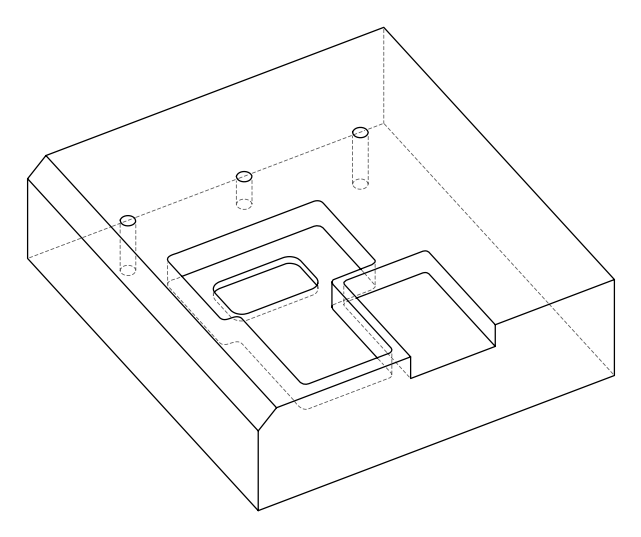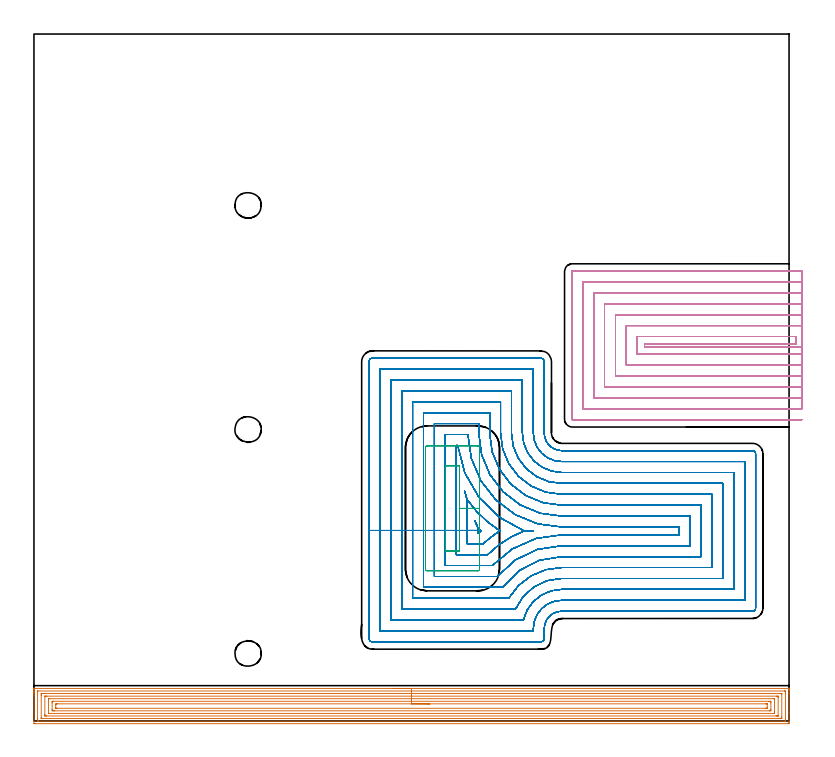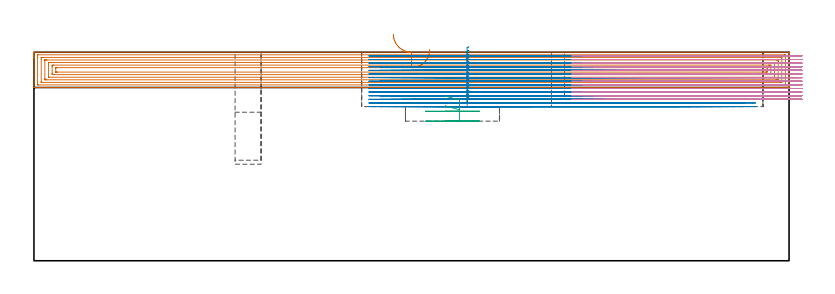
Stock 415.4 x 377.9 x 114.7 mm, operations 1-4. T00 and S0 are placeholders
(PLAN: 7 operations, 4 tool changes, 239.6 min)
(1 AREA_MILL | FG_CHAMFER_SURFACE | UGT0205_001 | 23.63 min | 78161 mm3)
(2 MILL_FREE_SHAPED_POCKET | POCKET_FREE_SHAPED_STRAIGHT | NXT0201_009 | Follow Part, ap 2, ae 75% | 142.67 min | 846335 mm3)
(3 MILL_RECTANGULAR_POCKET | POCKET_RECTANGULAR_STRAIGHT | UGT0201_105 | Follow Part, ap 5.5, ae 75% | 1.54 min | 36517 mm3)
(4 MILL_SLOT | SLOT_PARTIAL_RECTANGULAR | NXT0201_009 | Follow Part, ap 2, ae 75% | 67.75 min | 287048 mm3)
(5 MILL_BLIND_HOLE_FROM_SOLID_MATERIAL | STEP1POCKET | NXT0201_010 | Spiral | 1.52 min | 9510 mm3)
(6 MILL_BLIND_HOLE_FROM_SOLID_MATERIAL_1 | STEP1POCKET_1 | NXT0201_010 | Spiral | 0.89 min | 5330 mm3)
(7 MILL_BLIND_HOLE_FROM_SOLID_MATERIAL_2 | STEP1POCKET_2 | NXT0201_010 | Spiral | 1.61 min | 9841 mm3)
(TOOL UGT0205_001 | Chamfer Mill 20 x 3 x 45 deg. | D20 FL50 Z2)
(TOOL NXT0201_009 | ENDMILL 8mm [2P460-0800-NA 1630] | D8 FL26 Z6)
(TOOL UGT0201_105 | End Mill 22 mm | D22 FL25 Z2)
(TOOL NXT0201_010 | ENDMILL 10mm [2P460-1000-NA 1630] | D10 FL30 Z6)
(OP 1 AREA_MILL)
G17 G21 G94 G90
T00 M6
G54
G17 G0 G90 X197.7 Y17.9 S1061 M3
G43 Z124.7 H0
G94 G1 X197.738 Z123.828 F250.
X197.852 Z122.963
X198.041 Z122.112
X198.303 Z121.28
X198.637 Z120.474
X199.04 Z119.7
X199.508 Z118.964
X200.04 Z118.272
X200.629 Z117.629
X201.272 Z117.039
X201.964 Z116.508
X202.7 Z116.04
X203.474 Z115.637
X204.28 Z115.303
X205.112 Z115.041
X205.964 Z114.852
X206.828 Z114.738
X207.7 Z114.7
X415.238
X415.393 Y17.898 Z114.689
X415.396 Y17.897 Z114.688
X415.4 Y17.576 Z114.375
Y17.21 Z114.009
Y16.571 Z113.366
Y15.371 Z112.168
Y14.809 Z111.603
Y4.516 Z101.313
Y-0.771 Z96.026
X415.397 Y-1.052 Z95.745
X415.39 Y-1.492 Z95.306
X415.241 Y-1.496 Z95.302
X414.792 Y-1.5 Z95.3
X0.608
X0.165 Y-1.496 Z95.302
X0.01 Y-1.492 Z95.306
X0. Y-1.333 Z95.464
Y14.209 Z111.004
Y14.809 Z111.603
Y15.371 Z112.168
Y15.69 Z112.486
Y16.252 Z113.048
Y16.571 Z113.366
Y17.21 Z114.009
Y17.576 Z114.375
X0.004 Y17.897 Z114.688
X0.007 Y17.898 Z114.689
X0.162 Y17.9 Z114.7
X207.7
Y16.486 Z113.286
X413.007 Y16.485 Z113.285
X413.095 Y16.484 Z113.284
X413.37 Y16.479 Z113.279
X413.39 Y16.389 Z113.189
X413.397 Y16.186 Z112.986
X413.399 Y15.69 Z112.49
X413.4 Y15.302 Z112.102
Y0.71 Z97.51
X413.399 Y0.323 Z97.123
X413.39 Y-0.066 Z96.734
X413.388 Y-0.08 Z96.72
X413.383 Y-0.082 Z96.718
X413.359 Y-0.084 Z96.716
X413.309 Y-0.085 Z96.715
X413.208 Y-0.086 Z96.714
X2.393 Y-0.085 Z96.715
X2.305 Y-0.084 Z96.716
X2.03 Y-0.079 Z96.721
X2.01 Y0.011 Z96.811
X2.003 Y0.214 Z97.014
X2.001 Y0.71 Z97.51
X2. Y1.098 Z97.898
Y15.69 Z112.49
X2.001 Y16.077 Z112.877
X2.01 Y16.466 Z113.266
X2.012 Y16.48 Z113.28
X2.017 Y16.482 Z113.282
X2.041 Y16.484 Z113.284
X2.091 Y16.485 Z113.285
X2.192 Y16.486 Z113.286
X207.7
Y15.072 Z111.872
X410.955 Y15.071 Z111.871
X411.221 Y15.07 Z111.87
X411.31 Y15.068 Z111.868
X411.378 Y15.065 Z111.865
X411.39 Y15.062 Z111.862
X411.394 Y15.035 Z111.835
X411.397 Y14.985 Z111.785
X411.399 Y14.809 Z111.609
X411.4 Y14.633 Z111.433
Y2.296 Z99.096
X411.399 Y1.591 Z98.391
X411.397 Y1.418 Z98.218
X411.39 Y1.358 Z98.158
X411.38 Y1.335 Z98.135
X411.354 Y1.334 Z98.134
X411.221 Y1.331 Z98.131
X410.595 Y1.329 Z98.129
X410.329
X4.445
X4.179 Y1.33 Z98.13
X4.09 Y1.332 Z98.132
X4.022 Y1.335 Z98.135
X4.01 Y1.338 Z98.138
X4.006 Y1.365 Z98.165
X4.003 Y1.415 Z98.215
X4.001 Y1.591 Z98.391
X4. Y1.767 Z98.567
Y14.104 Z110.904
X4.001 Y14.809 Z111.609
X4.003 Y14.982 Z111.782
X4.01 Y15.042 Z111.842
X4.02 Y15.065 Z111.865
X4.046 Y15.066 Z111.866
X4.179 Y15.069 Z111.869
X4.805 Y15.071 Z111.871
X5.071
X207.7 Y15.072 Z111.872
Y13.657 Z110.457
X408.543
X408.818 Y13.656 Z110.456
X409.277 Y13.652 Z110.452
X409.378 Y13.65 Z110.45
X409.39 Y13.474 Z110.274
X409.4 Y13.083 Z109.883
Y13.047 Z109.847
X409.399 Y2.931 Z99.731
X409.397 Y2.825 Z99.625
X409.393 Y2.773 Z99.573
X409.391 Y2.752 Z99.552
X409.367 Y2.75 Z99.55
X409.159 Y2.746 Z99.546
X408.543 Y2.743 Z99.543
X408.27
X6.857
X6.582 Y2.744 Z99.544
X6.123 Y2.748 Z99.548
X6.022 Y2.749 Z99.549
X6.01 Y2.926 Z99.726
X6. Y3.317 Z100.117
Y3.354 Z100.154
X6.001 Y13.469 Z110.269
X6.003 Y13.575 Z110.375
X6.007 Y13.627 Z110.427
X6.009 Y13.648 Z110.448
X6.033 Y13.65 Z110.45
X6.241 Y13.654 Z110.454
X6.857 Y13.657 Z110.457
X7.13
X207.7
Y12.243 Z109.043
X406.837
X406.995 Y12.242 Z109.042
X407.309 Y12.238 Z109.038
X407.392 Y12.236 Z109.036
X407.394 Y12.23 Z109.03
X407.397 Y12.207 Z109.007
X407.399 Y12.165 Z108.965
Y5.116 Z101.916
X407.397 Y4.486 Z101.286
X407.39 Y4.235 Z101.035
X407.38 Y4.164 Z100.964
X406.837 Y4.157 Z100.957
X8.563
X8.405 Y4.158 Z100.958
X8.09 Y4.162 Z100.962
X8.008 Y4.164 Z100.964
X8.006 Y4.17 Z100.97
X8.003 Y4.193 Z100.993
X8.001 Y4.235 Z101.035
Y11.284 Z108.084
X8.003 Y11.914 Z108.714
X8.01 Y12.165 Z108.965
X8.02 Y12.236 Z109.036
X8.563 Y12.243 Z109.043
X207.7
Y10.829 Z107.629
X404.08
X404.542 Y10.828 Z107.628
X404.973 Y10.824 Z107.624
X405.39 Y10.818 Z107.618
X405.396 Y10.403 Z107.203
X405.4 Y9.982 Z106.782
Y6.457 Z103.257
X405.397 Y5.997 Z102.797
X405.393 Y5.583 Z102.383
X404.973 Y5.576 Z102.376
X404.511 Y5.572 Z102.372
X11.32 Y5.571 Z102.371
X10.858 Y5.572 Z102.372
X10.427 Y5.576 Z102.376
X10.01 Y5.582 Z102.382
X10.004 Y5.997 Z102.797
X10. Y6.418 Z103.218
Y9.943 Z106.743
X10.003 Y10.403 Z107.203
X10.007 Y10.818 Z107.618
X10.427 Y10.824 Z107.624
X10.889 Y10.828 Z107.628
X207.7 Y10.829 Z107.629
Y9.415 Z106.215
X402.404
X403.188 Y9.414 Z106.214
X403.299 Y9.412 Z106.212
X403.367 Y9.408 Z106.208
X403.391 Y9.405 Z106.205
X403.395 Y9.391 Z106.191
X403.397 Y9.375 Z106.175
X403.4 Y9.313 Z106.113
X403.398 Y7.552 Z104.352
X403.39 Y7.34 Z104.14
X403.374 Y6.992 Z103.792
X403.188 Y6.988 Z103.788
X403.078 Y6.987 Z103.787
X402.295 Y6.985 Z103.785
X12.997
X12.212 Y6.986 Z103.786
X12.101 Y6.988 Z103.788
X12.033 Y6.992 Z103.792
X12.009 Y6.995 Z103.795
X12.005 Y7.009 Z103.809
X12.003 Y7.025 Z103.825
X12. Y7.087 Z103.887
X12.002 Y8.848 Z105.648
X12.01 Y9.06 Z105.86
X12.026 Y9.408 Z106.208
X12.212 Y9.412 Z106.212
X12.322 Y9.413 Z106.213
X13.105 Y9.415 Z106.215
X207.7
X208.572 Z106.253
X209.436 Z106.367
X210.288 Z106.555
X211.12 Z106.818
X211.926 Z107.152
X212.7 Z107.554
X213.436 Z108.023
X214.128 Z108.554
X214.771 Z109.144
X215.36 Z109.787
X215.892 Z110.479
X216.36 Z111.215
X216.763 Z111.988
X217.097 Z112.794
X217.359 Z113.626
X217.548 Z114.478
X217.662 Z115.343
X217.7 Z116.215
G0 Z124.7
M5
M2
(OP 2 MILL_FREE_SHAPED_POCKET)
G17 G21 G94 G90
T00 M6
G54
G17 G0 G90 X239.295 Y120.374 S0 M3
G43 Z124.7 H1
Z117.7
G94 G1 X238.949 Y120.826 Z117.547 F250.
X238.3 Y121.749 Z117.245
Y104.812 Z112.707
X244.3
Y103.5 F500.
X244.9
G2 X246.148 Y104.55 R69.7
X244.3 Y106.123 R69.7
G1 X242.568 Y110.106
X244.3 Y106.123
Y104.812
X238.3
Y97.5
X247.186
G2 X256.373 Y104.55 R63.7
X238.3 Y121.749 R63.7
G1 X236.866 Y126.597
X238.3 Y121.749
Y104.812
X232.3
Y91.5
X249.6
G2 X269.676 Y104.55 R57.7
G1 X274.478
X269.676
G2 X233.102 Y151.6 R57.7
G1 X232.3
Y104.812
X226.3
Y85.5
X252.166
G2 X290.4 Y102.4 R51.7
G1 X355.
Y106.7
X290.4
G2 X238.706 Y157.6 R51.7
G1 X226.3
Y104.812
X220.3
Y79.5
X254.917
G2 X290.4 Y96.4 R45.7
G1 X361.
Y112.7
X290.4
G2 X244.7 Y158.4 R45.7
G1 Y163.6
X220.3
Y104.812
X214.3
Y73.5
X257.9
G2 X290.4 Y90.4 R39.7
G1 X367.
Y118.7
X290.4
G2 X250.7 Y158.4 R39.7
G1 Y169.6
X214.3
Y104.812
X208.3
Y67.5
X261.186
G2 X290.4 Y84.4 R33.7
G1 X373.
Y124.7
X290.4
G2 X256.7 Y158.4 R33.7
G1 Y175.6
X208.3
Y104.812
X202.3
Y61.5
X264.892
G2 X290.4 Y78.4 R27.7
G1 X379.
Y130.7
X290.4
G2 X262.7 Y158.4 R27.7
G1 Y181.6
X202.3
Y104.812
X196.3
Y55.5
X269.238
G2 X290.4 Y72.4 R21.7
G1 X385.
Y136.7
X290.4
G2 X268.7 Y158.4 R21.7
G1 Y187.6
X196.3
Y104.812
X190.3
Y49.5
X274.7
Y50.7
G2 X290.4 Y66.4 R15.7
G1 X391.
Y142.7
X290.4
G2 X274.7 Y158.4 R15.7
G1 Y193.6
X190.3
Y104.812
X184.3
Y45.5
G3 X186.3 Y43.5 R2.
G1 X278.7
G3 X280.7 Y45.5 R2.
G1 Y50.7
G2 X290.4 Y60.4 R9.7
G1 X395.3
G3 X397. Y62.1 R1.7
G1 Y147.
G3 X395.3 Y148.7 R1.7
G1 X290.4
G2 X280.7 Y158.4 R9.7
G1 Y197.6
G3 X278.7 Y199.6 R2.
G1 X186.3
G3 X184.3 Y197.6 R2.
G1 Y104.812
Y103.812
G0 X239.295 Y120.374 Z115.707
G1 X238.949 Y120.826 Z115.554 F250.
X238.3 Y121.749 Z115.252
Y104.812 Z110.713
X244.3
Y103.5 F500.
X244.9
G2 X246.148 Y104.55 R69.7
X244.3 Y106.123 R69.7
G1 X242.568 Y110.106
X244.3 Y106.123
Y104.812
X238.3
Y97.5
X247.186
G2 X256.373 Y104.55 R63.7
X238.3 Y121.749 R63.7
G1 X236.866 Y126.597
X238.3 Y121.749
Y104.812
X232.3
Y91.5
X249.6
G2 X269.676 Y104.55 R57.7
G1 X274.478
X269.676
G2 X233.102 Y151.6 R57.7
G1 X232.3
Y104.812
X226.3
Y85.5
X252.166
G2 X290.4 Y102.4 R51.7
G1 X355.
Y106.7
X290.4
G2 X238.706 Y157.6 R51.7
G1 X226.3
Y104.812
X220.3
Y79.5
X254.917
G2 X290.4 Y96.4 R45.7
G1 X361.
Y112.7
X290.4
G2 X244.7 Y158.4 R45.7
G1 Y163.6
X220.3
Y104.812
X214.3
Y73.5
X257.9
G2 X290.4 Y90.4 R39.7
G1 X367.
Y118.7
X290.4
G2 X250.7 Y158.4 R39.7
G1 Y169.6
X214.3
Y104.812
X208.3
Y67.5
X261.186
G2 X290.4 Y84.4 R33.7
G1 X373.
Y124.7
X290.4
G2 X256.7 Y158.4 R33.7
G1 Y175.6
X208.3
Y104.812
X202.3
Y61.5
X264.892
G2 X290.4 Y78.4 R27.7
G1 X379.
Y130.7
X290.4
G2 X262.7 Y158.4 R27.7
G1 Y181.6
X202.3
Y104.812
X196.3
Y55.5
X269.238
G2 X290.4 Y72.4 R21.7
G1 X385.
Y136.7
X290.4
G2 X268.7 Y158.4 R21.7
G1 Y187.6
X196.3
Y104.812
X190.3
Y49.5
X274.7
Y50.7
G2 X290.4 Y66.4 R15.7
G1 X391.
Y142.7
X290.4
G2 X274.7 Y158.4 R15.7
G1 Y193.6
X190.3
Y104.812
X184.3
Y45.5
G3 X186.3 Y43.5 R2.
G1 X278.7
G3 X280.7 Y45.5 R2.
G1 Y50.7
G2 X290.4 Y60.4 R9.7
G1 X395.3
G3 X397. Y62.1 R1.7
G1 Y147.
G3 X395.3 Y148.7 R1.7
G1 X290.4
G2 X280.7 Y158.4 R9.7
G1 Y197.6
G3 X278.7 Y199.6 R2.
G1 X186.3
G3 X184.3 Y197.6 R2.
G1 Y104.812
Y103.812
G0 X239.295 Y120.374 Z113.713
G1 X238.949 Y120.826 Z113.561 F250.
X238.3 Y121.749 Z113.258
Y104.812 Z108.72
X244.3
Y103.5 F500.
X244.9
G2 X246.148 Y104.55 R69.7
X244.3 Y106.123 R69.7
G1 X242.568 Y110.106
X244.3 Y106.123
Y104.812
X238.3
Y97.5
X247.186
G2 X256.373 Y104.55 R63.7
X238.3 Y121.749 R63.7
G1 X236.866 Y126.597
X238.3 Y121.749
Y104.812
X232.3
Y91.5
X249.6
G2 X269.676 Y104.55 R57.7
G1 X274.478
X269.676
G2 X233.102 Y151.6 R57.7
G1 X232.3
Y104.812
X226.3
Y85.5
X252.166
G2 X290.4 Y102.4 R51.7
G1 X355.
Y106.7
X290.4
G2 X238.706 Y157.6 R51.7
G1 X226.3
Y104.812
X220.3
Y79.5
X254.917
G2 X290.4 Y96.4 R45.7
G1 X361.
Y112.7
X290.4
G2 X244.7 Y158.4 R45.7
G1 Y163.6
X220.3
Y104.812
X214.3
Y73.5
X257.9
G2 X290.4 Y90.4 R39.7
G1 X367.
Y118.7
X290.4
G2 X250.7 Y158.4 R39.7
G1 Y169.6
X214.3
Y104.812
X208.3
Y67.5
X261.186
G2 X290.4 Y84.4 R33.7
G1 X373.
Y124.7
X290.4
G2 X256.7 Y158.4 R33.7
G1 Y175.6
X208.3
Y104.812
X202.3
Y61.5
X264.892
G2 X290.4 Y78.4 R27.7
G1 X379.
Y130.7
X290.4
G2 X262.7 Y158.4 R27.7
G1 Y181.6
X202.3
Y104.812
X196.3
Y55.5
X269.238
G2 X290.4 Y72.4 R21.7
G1 X385.
Y136.7
X290.4
G2 X268.7 Y158.4 R21.7
G1 Y187.6
X196.3
Y104.812
X190.3
Y49.5
X274.7
Y50.7
G2 X290.4 Y66.4 R15.7
G1 X391.
Y142.7
X290.4
G2 X274.7 Y158.4 R15.7
G1 Y193.6
X190.3
Y104.812
X184.3
Y45.5
G3 X186.3 Y43.5 R2.
G1 X278.7
G3 X280.7 Y45.5 R2.
G1 Y50.7
G2 X290.4 Y60.4 R9.7
G1 X395.3
G3 X397. Y62.1 R1.7
G1 Y147.
G3 X395.3 Y148.7 R1.7
G1 X290.4
G2 X280.7 Y158.4 R9.7
G1 Y197.6
G3 X278.7 Y199.6 R2.
G1 X186.3
G3 X184.3 Y197.6 R2.
G1 Y104.812
Y103.812
G0 X239.295 Y120.374 Z111.72
G1 X238.949 Y120.826 Z111.567 F250.
X238.3 Y121.749 Z111.265
Y104.812 Z106.727
X244.3
Y103.5 F500.
X244.9
G2 X246.148 Y104.55 R69.7
X244.3 Y106.123 R69.7
G1 X242.568 Y110.106
X244.3 Y106.123
Y104.812
X238.3
Y97.5
X247.186
G2 X256.373 Y104.55 R63.7
X238.3 Y121.749 R63.7
G1 X236.866 Y126.597
X238.3 Y121.749
Y104.812
X232.3
Y91.5
X249.6
G2 X269.676 Y104.55 R57.7
G1 X274.478
X269.676
G2 X233.102 Y151.6 R57.7
G1 X232.3
Y104.812
X226.3
Y85.5
X252.166
G2 X290.4 Y102.4 R51.7
G1 X355.
Y106.7
X290.4
G2 X238.706 Y157.6 R51.7
G1 X226.3
Y104.812
X220.3
Y79.5
X254.917
G2 X290.4 Y96.4 R45.7
G1 X361.
Y112.7
X290.4
G2 X244.7 Y158.4 R45.7
G1 Y163.6
X220.3
Y104.812
X214.3
Y73.5
X257.9
G2 X290.4 Y90.4 R39.7
G1 X367.
Y118.7
X290.4
G2 X250.7 Y158.4 R39.7
G1 Y169.6
X214.3
Y104.812
X208.3
Y67.5
X261.186
G2 X290.4 Y84.4 R33.7
G1 X373.
Y124.7
X290.4
G2 X256.7 Y158.4 R33.7
G1 Y175.6
X208.3
Y104.812
X202.3
Y61.5
X264.892
G2 X290.4 Y78.4 R27.7
G1 X379.
Y130.7
X290.4
G2 X262.7 Y158.4 R27.7
G1 Y181.6
X202.3
Y104.812
X196.3
Y55.5
X269.238
G2 X290.4 Y72.4 R21.7
G1 X385.
Y136.7
X290.4
G2 X268.7 Y158.4 R21.7
G1 Y187.6
X196.3
Y104.812
X190.3
Y49.5
X274.7
Y50.7
G2 X290.4 Y66.4 R15.7
G1 X391.
Y142.7
X290.4
G2 X274.7 Y158.4 R15.7
G1 Y193.6
X190.3
Y104.812
X184.3
Y45.5
G3 X186.3 Y43.5 R2.
G1 X278.7
G3 X280.7 Y45.5 R2.
G1 Y50.7
G2 X290.4 Y60.4 R9.7
G1 X395.3
G3 X397. Y62.1 R1.7
G1 Y147.
G3 X395.3 Y148.7 R1.7
G1 X290.4
G2 X280.7 Y158.4 R9.7
G1 Y197.6
G3 X278.7 Y199.6 R2.
G1 X186.3
G3 X184.3 Y197.6 R2.
G1 Y104.812
Y103.812
G0 X239.295 Y120.374 Z109.727
G1 X238.949 Y120.826 Z109.574 F250.
X238.3 Y121.749 Z109.272
Y104.812 Z104.733
X244.3
Y103.5 F500.
X244.9
G2 X246.148 Y104.55 R69.7
X244.3 Y106.123 R69.7
G1 X242.568 Y110.106
X244.3 Y106.123
Y104.812
X238.3
Y97.5
X247.186
G2 X256.373 Y104.55 R63.7
X238.3 Y121.749 R63.7
G1 X236.866 Y126.597
X238.3 Y121.749
Y104.812
X232.3
Y91.5
X249.6
G2 X269.676 Y104.55 R57.7
G1 X274.478
X269.676
G2 X233.102 Y151.6 R57.7
G1 X232.3
Y104.812
X226.3
Y85.5
X252.166
G2 X290.4 Y102.4 R51.7
G1 X355.
Y106.7
X290.4
G2 X238.706 Y157.6 R51.7
G1 X226.3
Y104.812
X220.3
Y79.5
X254.917
G2 X290.4 Y96.4 R45.7
G1 X361.
Y112.7
X290.4
G2 X244.7 Y158.4 R45.7
G1 Y163.6
X220.3
Y104.812
X214.3
Y73.5
X257.9
G2 X290.4 Y90.4 R39.7
G1 X367.
Y118.7
X290.4
G2 X250.7 Y158.4 R39.7
G1 Y169.6
X214.3
Y104.812
X208.3
Y67.5
X261.186
G2 X290.4 Y84.4 R33.7
G1 X373.
Y124.7
X290.4
G2 X256.7 Y158.4 R33.7
G1 Y175.6
X208.3
Y104.812
X202.3
Y61.5
X264.892
G2 X290.4 Y78.4 R27.7
G1 X379.
Y130.7
X290.4
G2 X262.7 Y158.4 R27.7
G1 Y181.6
X202.3
Y104.812
X196.3
Y55.5
X269.238
G2 X290.4 Y72.4 R21.7
G1 X385.
Y136.7
X290.4
G2 X268.7 Y158.4 R21.7
G1 Y187.6
X196.3
Y104.812
X190.3
Y49.5
X274.7
Y50.7
G2 X290.4 Y66.4 R15.7
G1 X391.
Y142.7
X290.4
G2 X274.7 Y158.4 R15.7
G1 Y193.6
X190.3
Y104.812
X184.3
Y45.5
G3 X186.3 Y43.5 R2.
G1 X278.7
G3 X280.7 Y45.5 R2.
G1 Y50.7
G2 X290.4 Y60.4 R9.7
G1 X395.3
G3 X397. Y62.1 R1.7
G1 Y147.
G3 X395.3 Y148.7 R1.7
G1 X290.4
G2 X280.7 Y158.4 R9.7
G1 Y197.6
G3 X278.7 Y199.6 R2.
G1 X186.3
G3 X184.3 Y197.6 R2.
G1 Y104.812
Y103.812
G0 X239.295 Y120.374 Z107.733
G1 X238.949 Y120.826 Z107.581 F250.
X238.3 Y121.749 Z107.278
Y104.812 Z102.74
X244.3
Y103.5 F500.
X244.9
G2 X246.148 Y104.55 R69.7
X244.3 Y106.123 R69.7
G1 X242.568 Y110.106
X244.3 Y106.123
Y104.812
X238.3
Y97.5
X247.186
G2 X256.373 Y104.55 R63.7
X238.3 Y121.749 R63.7
G1 X236.866 Y126.597
X238.3 Y121.749
Y104.812
X232.3
Y91.5
X249.6
G2 X269.676 Y104.55 R57.7
G1 X274.478
X269.676
G2 X233.102 Y151.6 R57.7
G1 X232.3
Y104.812
X226.3
Y85.5
X252.166
G2 X290.4 Y102.4 R51.7
G1 X355.
Y106.7
X290.4
G2 X238.706 Y157.6 R51.7
G1 X226.3
Y104.812
X220.3
Y79.5
X254.917
G2 X290.4 Y96.4 R45.7
G1 X361.
Y112.7
X290.4
G2 X244.7 Y158.4 R45.7
G1 Y163.6
X220.3
Y104.812
X214.3
Y73.5
X257.9
G2 X290.4 Y90.4 R39.7
G1 X367.
Y118.7
X290.4
G2 X250.7 Y158.4 R39.7
G1 Y169.6
X214.3
Y104.812
X208.3
Y67.5
X261.186
G2 X290.4 Y84.4 R33.7
G1 X373.
Y124.7
X290.4
G2 X256.7 Y158.4 R33.7
G1 Y175.6
X208.3
Y104.812
X202.3
Y61.5
X264.892
G2 X290.4 Y78.4 R27.7
G1 X379.
Y130.7
X290.4
G2 X262.7 Y158.4 R27.7
G1 Y181.6
X202.3
Y104.812
X196.3
Y55.5
X269.238
G2 X290.4 Y72.4 R21.7
G1 X385.
Y136.7
X290.4
G2 X268.7 Y158.4 R21.7
G1 Y187.6
X196.3
Y104.812
X190.3
Y49.5
X274.7
Y50.7
G2 X290.4 Y66.4 R15.7
G1 X391.
Y142.7
X290.4
G2 X274.7 Y158.4 R15.7
G1 Y193.6
X190.3
Y104.812
X184.3
Y45.5
G3 X186.3 Y43.5 R2.
G1 X278.7
G3 X280.7 Y45.5 R2.
G1 Y50.7
G2 X290.4 Y60.4 R9.7
G1 X395.3
G3 X397. Y62.1 R1.7
G1 Y147.
G3 X395.3 Y148.7 R1.7
G1 X290.4
G2 X280.7 Y158.4 R9.7
G1 Y197.6
G3 X278.7 Y199.6 R2.
G1 X186.3
G3 X184.3 Y197.6 R2.
G1 Y104.812
Y103.812
G0 X239.295 Y120.374 Z105.74
G1 X238.949 Y120.826 Z105.588 F250.
X238.3 Y121.749 Z105.285
Y104.812 Z100.747
X244.3
Y103.5 F500.
X244.9
G2 X246.148 Y104.55 R69.7
X244.3 Y106.123 R69.7
G1 X242.568 Y110.106
X244.3 Y106.123
Y104.812
X238.3
Y97.5
X247.186
G2 X256.373 Y104.55 R63.7
X238.3 Y121.749 R63.7
G1 X236.866 Y126.597
X238.3 Y121.749
Y104.812
X232.3
Y91.5
X249.6
G2 X269.676 Y104.55 R57.7
G1 X274.478
X269.676
G2 X233.102 Y151.6 R57.7
G1 X232.3
Y104.812
X226.3
Y85.5
X252.166
G2 X290.4 Y102.4 R51.7
G1 X355.
Y106.7
X290.4
G2 X238.706 Y157.6 R51.7
G1 X226.3
Y104.812
X220.3
Y79.5
X254.917
G2 X290.4 Y96.4 R45.7
G1 X361.
Y112.7
X290.4
G2 X244.7 Y158.4 R45.7
G1 Y163.6
X220.3
Y104.812
X214.3
Y73.5
X257.9
G2 X290.4 Y90.4 R39.7
G1 X367.
Y118.7
X290.4
G2 X250.7 Y158.4 R39.7
G1 Y169.6
X214.3
Y104.812
X208.3
Y67.5
X261.186
G2 X290.4 Y84.4 R33.7
G1 X373.
Y124.7
X290.4
G2 X256.7 Y158.4 R33.7
G1 Y175.6
X208.3
Y104.812
X202.3
Y61.5
X264.892
G2 X290.4 Y78.4 R27.7
G1 X379.
Y130.7
X290.4
G2 X262.7 Y158.4 R27.7
G1 Y181.6
X202.3
Y104.812
X196.3
Y55.5
X269.238
G2 X290.4 Y72.4 R21.7
G1 X385.
Y136.7
X290.4
G2 X268.7 Y158.4 R21.7
G1 Y187.6
X196.3
Y104.812
X190.3
Y49.5
X274.7
Y50.7
G2 X290.4 Y66.4 R15.7
G1 X391.
Y142.7
X290.4
G2 X274.7 Y158.4 R15.7
G1 Y193.6
X190.3
Y104.812
X184.3
Y45.5
G3 X186.3 Y43.5 R2.
G1 X278.7
G3 X280.7 Y45.5 R2.
G1 Y50.7
G2 X290.4 Y60.4 R9.7
G1 X395.3
G3 X397. Y62.1 R1.7
G1 Y147.
G3 X395.3 Y148.7 R1.7
G1 X290.4
G2 X280.7 Y158.4 R9.7
G1 Y197.6
G3 X278.7 Y199.6 R2.
G1 X186.3
G3 X184.3 Y197.6 R2.
G1 Y104.812
Y103.812
G0 X239.295 Y120.374 Z103.747
G1 X238.949 Y120.826 Z103.594 F250.
X238.3 Y121.749 Z103.292
Y104.812 Z98.753
X244.3
Y103.5 F500.
X244.9
G2 X246.148 Y104.55 R69.7
X244.3 Y106.123 R69.7
G1 X242.568 Y110.106
X244.3 Y106.123
Y104.812
X238.3
Y97.5
X247.186
G2 X256.373 Y104.55 R63.7
X238.3 Y121.749 R63.7
G1 X236.866 Y126.597
X238.3 Y121.749
Y104.812
X232.3
Y91.5
X249.6
G2 X269.676 Y104.55 R57.7
G1 X274.478
X269.676
G2 X233.102 Y151.6 R57.7
G1 X232.3
Y104.812
X226.3
Y85.5
X252.166
G2 X290.4 Y102.4 R51.7
G1 X355.
Y106.7
X290.4
G2 X238.706 Y157.6 R51.7
G1 X226.3
Y104.812
X220.3
Y79.5
X254.917
G2 X290.4 Y96.4 R45.7
G1 X361.
Y112.7
X290.4
G2 X244.7 Y158.4 R45.7
G1 Y163.6
X220.3
Y104.812
X214.3
Y73.5
X257.9
G2 X290.4 Y90.4 R39.7
G1 X367.
Y118.7
X290.4
G2 X250.7 Y158.4 R39.7
G1 Y169.6
X214.3
Y104.812
X208.3
Y67.5
X261.186
G2 X290.4 Y84.4 R33.7
G1 X373.
Y124.7
X290.4
G2 X256.7 Y158.4 R33.7
G1 Y175.6
X208.3
Y104.812
X202.3
Y61.5
X264.892
G2 X290.4 Y78.4 R27.7
G1 X379.
Y130.7
X290.4
G2 X262.7 Y158.4 R27.7
G1 Y181.6
X202.3
Y104.812
X196.3
Y55.5
X269.238
G2 X290.4 Y72.4 R21.7
G1 X385.
Y136.7
X290.4
G2 X268.7 Y158.4 R21.7
G1 Y187.6
X196.3
Y104.812
X190.3
Y49.5
X274.7
Y50.7
G2 X290.4 Y66.4 R15.7
G1 X391.
Y142.7
X290.4
G2 X274.7 Y158.4 R15.7
G1 Y193.6
X190.3
Y104.812
X184.3
Y45.5
G3 X186.3 Y43.5 R2.
G1 X278.7
G3 X280.7 Y45.5 R2.
G1 Y50.7
G2 X290.4 Y60.4 R9.7
G1 X395.3
G3 X397. Y62.1 R1.7
G1 Y147.
G3 X395.3 Y148.7 R1.7
G1 X290.4
G2 X280.7 Y158.4 R9.7
G1 Y197.6
G3 X278.7 Y199.6 R2.
G1 X186.3
G3 X184.3 Y197.6 R2.
G1 Y104.812
Y103.812
G0 X239.295 Y120.374 Z101.753
G1 X238.949 Y120.826 Z101.601 F250.
X238.3 Y121.749 Z101.298
Y104.812 Z96.76
X244.3
Y103.5 F500.
X244.9
G2 X246.148 Y104.55 R69.7
X244.3 Y106.123 R69.7
G1 X242.568 Y110.106
X244.3 Y106.123
Y104.812
X238.3
Y97.5
X247.186
G2 X256.373 Y104.55 R63.7
X238.3 Y121.749 R63.7
G1 X236.866 Y126.597
X238.3 Y121.749
Y104.812
X232.3
Y91.5
X249.6
G2 X269.676 Y104.55 R57.7
G1 X274.478
X269.676
G2 X233.102 Y151.6 R57.7
G1 X232.3
Y104.812
X226.3
Y85.5
X252.166
G2 X290.4 Y102.4 R51.7
G1 X355.
Y106.7
X290.4
G2 X238.706 Y157.6 R51.7
G1 X226.3
Y104.812
X220.3
Y79.5
X254.917
G2 X290.4 Y96.4 R45.7
G1 X361.
Y112.7
X290.4
G2 X244.7 Y158.4 R45.7
G1 Y163.6
X220.3
Y104.812
X214.3
Y73.5
X257.9
G2 X290.4 Y90.4 R39.7
G1 X367.
Y118.7
X290.4
G2 X250.7 Y158.4 R39.7
G1 Y169.6
X214.3
Y104.812
X208.3
Y67.5
X261.186
G2 X290.4 Y84.4 R33.7
G1 X373.
Y124.7
X290.4
G2 X256.7 Y158.4 R33.7
G1 Y175.6
X208.3
Y104.812
X202.3
Y61.5
X264.892
G2 X290.4 Y78.4 R27.7
G1 X379.
Y130.7
X290.4
G2 X262.7 Y158.4 R27.7
G1 Y181.6
X202.3
Y104.812
X196.3
Y55.5
X269.238
G2 X290.4 Y72.4 R21.7
G1 X385.
Y136.7
X290.4
G2 X268.7 Y158.4 R21.7
G1 Y187.6
X196.3
Y104.812
X190.3
Y49.5
X274.7
Y50.7
G2 X290.4 Y66.4 R15.7
G1 X391.
Y142.7
X290.4
G2 X274.7 Y158.4 R15.7
G1 Y193.6
X190.3
Y104.812
X184.3
Y45.5
G3 X186.3 Y43.5 R2.
G1 X278.7
G3 X280.7 Y45.5 R2.
G1 Y50.7
G2 X290.4 Y60.4 R9.7
G1 X395.3
G3 X397. Y62.1 R1.7
G1 Y147.
G3 X395.3 Y148.7 R1.7
G1 X290.4
G2 X280.7 Y158.4 R9.7
G1 Y197.6
G3 X278.7 Y199.6 R2.
G1 X186.3
G3 X184.3 Y197.6 R2.
G1 Y104.812
Y103.812
G0 X239.295 Y120.374 Z99.76
G1 X238.949 Y120.826 Z99.608 F250.
X238.3 Y121.749 Z99.305
Y104.812 Z94.767
X244.3
Y103.5 F500.
X244.9
G2 X246.148 Y104.55 R69.7
X244.3 Y106.123 R69.7
G1 X242.568 Y110.106
X244.3 Y106.123
Y104.812
X238.3
Y97.5
X247.186
G2 X256.373 Y104.55 R63.7
X238.3 Y121.749 R63.7
G1 X236.866 Y126.597
X238.3 Y121.749
Y104.812
X232.3
Y91.5
X249.6
G2 X269.676 Y104.55 R57.7
G1 X274.478
X269.676
G2 X233.102 Y151.6 R57.7
G1 X232.3
Y104.812
X226.3
Y85.5
X252.166
G2 X290.4 Y102.4 R51.7
G1 X355.
Y106.7
X290.4
G2 X238.706 Y157.6 R51.7
G1 X226.3
Y104.812
X220.3
Y79.5
X254.917
G2 X290.4 Y96.4 R45.7
G1 X361.
Y112.7
X290.4
G2 X244.7 Y158.4 R45.7
G1 Y163.6
X220.3
Y104.812
X214.3
Y73.5
X257.9
G2 X290.4 Y90.4 R39.7
G1 X367.
Y118.7
X290.4
G2 X250.7 Y158.4 R39.7
G1 Y169.6
X214.3
Y104.812
X208.3
Y67.5
X261.186
G2 X290.4 Y84.4 R33.7
G1 X373.
Y124.7
X290.4
G2 X256.7 Y158.4 R33.7
G1 Y175.6
X208.3
Y104.812
X202.3
Y61.5
X264.892
G2 X290.4 Y78.4 R27.7
G1 X379.
Y130.7
X290.4
G2 X262.7 Y158.4 R27.7
G1 Y181.6
X202.3
Y104.812
X196.3
Y55.5
X269.238
G2 X290.4 Y72.4 R21.7
G1 X385.
Y136.7
X290.4
G2 X268.7 Y158.4 R21.7
G1 Y187.6
X196.3
Y104.812
X190.3
Y49.5
X274.7
Y50.7
G2 X290.4 Y66.4 R15.7
G1 X391.
Y142.7
X290.4
G2 X274.7 Y158.4 R15.7
G1 Y193.6
X190.3
Y104.812
X184.3
Y45.5
G3 X186.3 Y43.5 R2.
G1 X278.7
G3 X280.7 Y45.5 R2.
G1 Y50.7
G2 X290.4 Y60.4 R9.7
G1 X395.3
G3 X397. Y62.1 R1.7
G1 Y147.
G3 X395.3 Y148.7 R1.7
G1 X290.4
G2 X280.7 Y158.4 R9.7
G1 Y197.6
G3 X278.7 Y199.6 R2.
G1 X186.3
G3 X184.3 Y197.6 R2.
G1 Y104.812
Y103.812
G0 X239.295 Y120.374 Z97.767
G1 X238.949 Y120.826 Z97.614 F250.
X238.3 Y121.749 Z97.312
Y104.812 Z92.773
X244.3
Y103.5 F500.
X244.9
G2 X246.148 Y104.55 R69.7
X244.3 Y106.123 R69.7
G1 X242.568 Y110.106
X244.3 Y106.123
Y104.812
X238.3
Y97.5
X247.186
G2 X256.373 Y104.55 R63.7
X238.3 Y121.749 R63.7
G1 X236.866 Y126.597
X238.3 Y121.749
Y104.812
X232.3
Y91.5
X249.6
G2 X269.676 Y104.55 R57.7
G1 X274.478
X269.676
G2 X233.102 Y151.6 R57.7
G1 X232.3
Y104.812
X226.3
Y85.5
X252.166
G2 X290.4 Y102.4 R51.7
G1 X355.
Y106.7
X290.4
G2 X238.706 Y157.6 R51.7
G1 X226.3
Y104.812
X220.3
Y79.5
X254.917
G2 X290.4 Y96.4 R45.7
G1 X361.
Y112.7
X290.4
G2 X244.7 Y158.4 R45.7
G1 Y163.6
X220.3
Y104.812
X214.3
Y73.5
X257.9
G2 X290.4 Y90.4 R39.7
G1 X367.
Y118.7
X290.4
G2 X250.7 Y158.4 R39.7
G1 Y169.6
X214.3
Y104.812
X208.3
Y67.5
X261.186
G2 X290.4 Y84.4 R33.7
G1 X373.
Y124.7
X290.4
G2 X256.7 Y158.4 R33.7
G1 Y175.6
X208.3
Y104.812
X202.3
Y61.5
X264.892
G2 X290.4 Y78.4 R27.7
G1 X379.
Y130.7
X290.4
G2 X262.7 Y158.4 R27.7
G1 Y181.6
X202.3
Y104.812
X196.3
Y55.5
X269.238
G2 X290.4 Y72.4 R21.7
G1 X385.
Y136.7
X290.4
G2 X268.7 Y158.4 R21.7
G1 Y187.6
X196.3
Y104.812
X190.3
Y49.5
X274.7
Y50.7
G2 X290.4 Y66.4 R15.7
G1 X391.
Y142.7
X290.4
G2 X274.7 Y158.4 R15.7
G1 Y193.6
X190.3
Y104.812
X184.3
Y45.5
G3 X186.3 Y43.5 R2.
G1 X278.7
G3 X280.7 Y45.5 R2.
G1 Y50.7
G2 X290.4 Y60.4 R9.7
G1 X395.3
G3 X397. Y62.1 R1.7
G1 Y147.
G3 X395.3 Y148.7 R1.7
G1 X290.4
G2 X280.7 Y158.4 R9.7
G1 Y197.6
G3 X278.7 Y199.6 R2.
G1 X186.3
G3 X184.3 Y197.6 R2.
G1 Y104.812
Y103.812
G0 X239.295 Y120.374 Z95.773
G1 X238.949 Y120.826 Z95.621 F250.
X238.3 Y121.749 Z95.318
Y104.812 Z90.78
X244.3
Y103.5 F500.
X244.9
G2 X246.148 Y104.55 R69.7
X244.3 Y106.123 R69.7
G1 X242.568 Y110.106
X244.3 Y106.123
Y104.812
X238.3
Y97.5
X247.186
G2 X256.373 Y104.55 R63.7
X238.3 Y121.749 R63.7
G1 X236.866 Y126.597
X238.3 Y121.749
Y104.812
X232.3
Y91.5
X249.6
G2 X269.676 Y104.55 R57.7
G1 X274.478
X269.676
G2 X233.102 Y151.6 R57.7
G1 X232.3
Y104.812
X226.3
Y85.5
X252.166
G2 X290.4 Y102.4 R51.7
G1 X355.
Y106.7
X290.4
G2 X238.706 Y157.6 R51.7
G1 X226.3
Y104.812
X220.3
Y79.5
X254.917
G2 X290.4 Y96.4 R45.7
G1 X361.
Y112.7
X290.4
G2 X244.7 Y158.4 R45.7
G1 Y163.6
X220.3
Y104.812
X214.3
Y73.5
X257.9
G2 X290.4 Y90.4 R39.7
G1 X367.
Y118.7
X290.4
G2 X250.7 Y158.4 R39.7
G1 Y169.6
X214.3
Y104.812
X208.3
Y67.5
X261.186
G2 X290.4 Y84.4 R33.7
G1 X373.
Y124.7
X290.4
G2 X256.7 Y158.4 R33.7
G1 Y175.6
X208.3
Y104.812
X202.3
Y61.5
X264.892
G2 X290.4 Y78.4 R27.7
G1 X379.
Y130.7
X290.4
G2 X262.7 Y158.4 R27.7
G1 Y181.6
X202.3
Y104.812
X196.3
Y55.5
X269.238
G2 X290.4 Y72.4 R21.7
G1 X385.
Y136.7
X290.4
G2 X268.7 Y158.4 R21.7
G1 Y187.6
X196.3
Y104.812
X190.3
Y49.5
X274.7
Y50.7
G2 X290.4 Y66.4 R15.7
G1 X391.
Y142.7
X290.4
G2 X274.7 Y158.4 R15.7
G1 Y193.6
X190.3
Y104.812
X184.3
Y45.5
G3 X186.3 Y43.5 R2.
G1 X278.7
G3 X280.7 Y45.5 R2.
G1 Y50.7
G2 X290.4 Y60.4 R9.7
G1 X395.3
G3 X397. Y62.1 R1.7
G1 Y147.
G3 X395.3 Y148.7 R1.7
G1 X290.4
G2 X280.7 Y158.4 R9.7
G1 Y197.6
G3 X278.7 Y199.6 R2.
G1 X186.3
G3 X184.3 Y197.6 R2.
G1 Y104.812
Y103.812
G0 X239.295 Y120.374 Z93.78
G1 X238.949 Y120.826 Z93.628 F250.
X238.3 Y121.749 Z93.325
Y104.812 Z88.787
X244.3
Y103.5 F500.
X244.9
G2 X246.148 Y104.55 R69.7
X244.3 Y106.123 R69.7
G1 X242.568 Y110.106
X244.3 Y106.123
Y104.812
X238.3
Y97.5
X247.186
G2 X256.373 Y104.55 R63.7
X238.3 Y121.749 R63.7
G1 X236.866 Y126.597
X238.3 Y121.749
Y104.812
X232.3
Y91.5
X249.6
G2 X269.676 Y104.55 R57.7
G1 X274.478
X269.676
G2 X233.102 Y151.6 R57.7
G1 X232.3
Y104.812
X226.3
Y85.5
X252.166
G2 X290.4 Y102.4 R51.7
G1 X355.
Y106.7
X290.4
G2 X238.706 Y157.6 R51.7
G1 X226.3
Y104.812
X220.3
Y79.5
X254.917
G2 X290.4 Y96.4 R45.7
G1 X361.
Y112.7
X290.4
G2 X244.7 Y158.4 R45.7
G1 Y163.6
X220.3
Y104.812
X214.3
Y73.5
X257.9
G2 X290.4 Y90.4 R39.7
G1 X367.
Y118.7
X290.4
G2 X250.7 Y158.4 R39.7
G1 Y169.6
X214.3
Y104.812
X208.3
Y67.5
X261.186
G2 X290.4 Y84.4 R33.7
G1 X373.
Y124.7
X290.4
G2 X256.7 Y158.4 R33.7
G1 Y175.6
X208.3
Y104.812
X202.3
Y61.5
X264.892
G2 X290.4 Y78.4 R27.7
G1 X379.
Y130.7
X290.4
G2 X262.7 Y158.4 R27.7
G1 Y181.6
X202.3
Y104.812
X196.3
Y55.5
X269.238
G2 X290.4 Y72.4 R21.7
G1 X385.
Y136.7
X290.4
G2 X268.7 Y158.4 R21.7
G1 Y187.6
X196.3
Y104.812
X190.3
Y49.5
X274.7
Y50.7
G2 X290.4 Y66.4 R15.7
G1 X391.
Y142.7
X290.4
G2 X274.7 Y158.4 R15.7
G1 Y193.6
X190.3
Y104.812
X184.3
Y45.5
G3 X186.3 Y43.5 R2.
G1 X278.7
G3 X280.7 Y45.5 R2.
G1 Y50.7
G2 X290.4 Y60.4 R9.7
G1 X395.3
G3 X397. Y62.1 R1.7
G1 Y147.
G3 X395.3 Y148.7 R1.7
G1 X290.4
G2 X280.7 Y158.4 R9.7
G1 Y197.6
G3 X278.7 Y199.6 R2.
G1 X186.3
G3 X184.3 Y197.6 R2.
G1 Y104.812
Y103.812
G0 X239.295 Y120.374 Z91.787
G1 X238.949 Y120.826 Z91.634 F250.
X238.3 Y121.749 Z91.332
Y104.812 Z86.793
X244.3
Y103.5 F500.
X244.9
G2 X246.148 Y104.55 R69.7
X244.3 Y106.123 R69.7
G1 X242.568 Y110.106
X244.3 Y106.123
Y104.812
X238.3
Y97.5
X247.186
G2 X256.373 Y104.55 R63.7
X238.3 Y121.749 R63.7
G1 X236.866 Y126.597
X238.3 Y121.749
Y104.812
X232.3
Y91.5
X249.6
G2 X269.676 Y104.55 R57.7
G1 X274.478
X269.676
G2 X233.102 Y151.6 R57.7
G1 X232.3
Y104.812
X226.3
Y85.5
X252.166
G2 X290.4 Y102.4 R51.7
G1 X355.
Y106.7
X290.4
G2 X238.706 Y157.6 R51.7
G1 X226.3
Y104.812
X220.3
Y79.5
X254.917
G2 X290.4 Y96.4 R45.7
G1 X361.
Y112.7
X290.4
G2 X244.7 Y158.4 R45.7
G1 Y163.6
X220.3
Y104.812
X214.3
Y73.5
X257.9
G2 X290.4 Y90.4 R39.7
G1 X367.
Y118.7
X290.4
G2 X250.7 Y158.4 R39.7
G1 Y169.6
X214.3
Y104.812
X208.3
Y67.5
X261.186
G2 X290.4 Y84.4 R33.7
G1 X373.
Y124.7
X290.4
G2 X256.7 Y158.4 R33.7
G1 Y175.6
X208.3
Y104.812
X202.3
Y61.5
X264.892
G2 X290.4 Y78.4 R27.7
G1 X379.
Y130.7
X290.4
G2 X262.7 Y158.4 R27.7
G1 Y181.6
X202.3
Y104.812
X196.3
Y55.5
X269.238
G2 X290.4 Y72.4 R21.7
G1 X385.
Y136.7
X290.4
G2 X268.7 Y158.4 R21.7
G1 Y187.6
X196.3
Y104.812
X190.3
Y49.5
X274.7
Y50.7
G2 X290.4 Y66.4 R15.7
G1 X391.
Y142.7
X290.4
G2 X274.7 Y158.4 R15.7
G1 Y193.6
X190.3
Y104.812
X184.3
Y45.5
G3 X186.3 Y43.5 R2.
G1 X278.7
G3 X280.7 Y45.5 R2.
G1 Y50.7
G2 X290.4 Y60.4 R9.7
G1 X395.3
G3 X397. Y62.1 R1.7
G1 Y147.
G3 X395.3 Y148.7 R1.7
G1 X290.4
G2 X280.7 Y158.4 R9.7
G1 Y197.6
G3 X278.7 Y199.6 R2.
G1 X186.3
G3 X184.3 Y197.6 R2.
G1 Y104.812
Y103.812
G0 X239.295 Y120.374 Z89.793
G1 X238.949 Y120.826 Z89.641 F250.
X238.3 Y121.749 Z89.338
Y104.812 Z84.8
X244.3
Y103.5 F500.
X244.9
G2 X246.148 Y104.55 R69.7
X244.3 Y106.123 R69.7
G1 X242.568 Y110.106
X244.3 Y106.123
Y104.812
X238.3
Y97.5
X247.186
G2 X256.373 Y104.55 R63.7
X238.3 Y121.749 R63.7
G1 X236.866 Y126.597
X238.3 Y121.749
Y104.812
X232.3
Y91.5
X249.6
G2 X269.676 Y104.55 R57.7
G1 X274.478
X269.676
G2 X233.102 Y151.6 R57.7
G1 X232.3
Y104.812
X226.3
Y85.5
X252.166
G2 X290.4 Y102.4 R51.7
G1 X355.
Y106.7
X290.4
G2 X238.706 Y157.6 R51.7
G1 X226.3
Y104.812
X220.3
Y79.5
X254.917
G2 X290.4 Y96.4 R45.7
G1 X361.
Y112.7
X290.4
G2 X244.7 Y158.4 R45.7
G1 Y163.6
X220.3
Y104.812
X214.3
Y73.5
X257.9
G2 X290.4 Y90.4 R39.7
G1 X367.
Y118.7
X290.4
G2 X250.7 Y158.4 R39.7
G1 Y169.6
X214.3
Y104.812
X208.3
Y67.5
X261.186
G2 X290.4 Y84.4 R33.7
G1 X373.
Y124.7
X290.4
G2 X256.7 Y158.4 R33.7
G1 Y175.6
X208.3
Y104.812
X202.3
Y61.5
X264.892
G2 X290.4 Y78.4 R27.7
G1 X379.
Y130.7
X290.4
G2 X262.7 Y158.4 R27.7
G1 Y181.6
X202.3
Y104.812
X196.3
Y55.5
X269.238
G2 X290.4 Y72.4 R21.7
G1 X385.
Y136.7
X290.4
G2 X268.7 Y158.4 R21.7
G1 Y187.6
X196.3
Y104.812
X190.3
Y49.5
X274.7
Y50.7
G2 X290.4 Y66.4 R15.7
G1 X391.
Y142.7
X290.4
G2 X274.7 Y158.4 R15.7
G1 Y193.6
X190.3
Y104.812
X184.3
Y45.5
G3 X186.3 Y43.5 R2.
G1 X278.7
G3 X280.7 Y45.5 R2.
G1 Y50.7
G2 X290.4 Y60.4 R9.7
G1 X395.3
G3 X397. Y62.1 R1.7
G1 Y147.
G3 X395.3 Y148.7 R1.7
G1 X290.4
G2 X280.7 Y158.4 R9.7
G1 Y197.6
G3 X278.7 Y199.6 R2.
G1 X186.3
G3 X184.3 Y197.6 R2.
G1 Y104.812
Y103.812
G0 Z124.7
M5
M2
(OP 3 MILL_RECTANGULAR_POCKET)
G17 G21 G94 G90
T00 M6
G54
G17 G0 G90 X226.4 Y93.952 S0 M3
G43 Z124.7 H0
Z90.629
G94 G1 Y93.6 Z90.534 F250.
X234.1 Z88.471
Y116.95 Z82.214
Y140.3 F500.
X226.4
Y93.6
X234.1
Y116.95
X245.1
Y150.4
G3 X244.2 Y151.3 R0.9
G1 X216.3
G3 X215.4 Y150.4 R0.9
G1 Y83.5
G3 X216.3 Y82.6 R0.9
G1 X244.2
G3 X245.1 Y83.5 R0.9
G1 Y116.95
Y117.95
G0 X226.4 Y93.952 Z85.214
G1 Y93.6 Z85.12 F250.
X234.1 Z83.057
Y116.95 Z76.8
Y140.3 F500.
X226.4
Y93.6
X234.1
Y116.95
X245.1
Y150.4
G3 X244.2 Y151.3 R0.9
G1 X216.3
G3 X215.4 Y150.4 R0.9
G1 Y83.5
G3 X216.3 Y82.6 R0.9
G1 X244.2
G3 X245.1 Y83.5 R0.9
G1 Y116.95
Y117.95
G0 Z124.7
M5
M2
(OP 4 MILL_SLOT)
G17 G21 G94 G90
T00 M6
G54
G17 G0 G90 X422.4 Y205.7 S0 M3
G43 Z124.7 H1
Z112.708
G94 G1 X419.4 F250.
X335.9 F500.
Y207.5
X419.4
Y211.5
X331.9
Y201.7
X419.4
X422.4 F250.
Y217.5
X419.4
X325.9 F500.
Y195.7
X419.4
X422.4 F250.
Y223.5
X419.4
X319.9 F500.
Y189.7
X419.4
X422.4 F250.
Y229.5
X419.4
X313.9 F500.
Y183.7
X419.4
X422.4 F250.
Y235.5
X419.4
X307.9 F500.
Y177.7
X419.4
X422.4 F250.
Y241.5
X419.4
X301.9 F500.
Y171.7
X419.4
X422.4 F250.
Y247.5
X419.4
X296.2 F500.
G3 X295.9 Y247.2 R0.3
G1 Y166.
G3 X296.2 Y165.7 R0.3
G1 X419.4
X422.4 F250.
G0 Y205.7 Z110.715
G1 X419.4
X335.9 F500.
Y207.5
X419.4
Y211.5
X331.9
Y201.7
X419.4
X422.4 F250.
Y217.5
X419.4
X325.9 F500.
Y195.7
X419.4
X422.4 F250.
Y223.5
X419.4
X319.9 F500.
Y189.7
X419.4
X422.4 F250.
Y229.5
X419.4
X313.9 F500.
Y183.7
X419.4
X422.4 F250.
Y235.5
X419.4
X307.9 F500.
Y177.7
X419.4
X422.4 F250.
Y241.5
X419.4
X301.9 F500.
Y171.7
X419.4
X422.4 F250.
Y247.5
X419.4
X296.2 F500.
G3 X295.9 Y247.2 R0.3
G1 Y166.
G3 X296.2 Y165.7 R0.3
G1 X419.4
X422.4 F250.
G0 Y205.7 Z108.723
G1 X419.4
X335.9 F500.
Y207.5
X419.4
Y211.5
X331.9
Y201.7
X419.4
X422.4 F250.
Y217.5
X419.4
X325.9 F500.
Y195.7
X419.4
X422.4 F250.
Y223.5
X419.4
X319.9 F500.
Y189.7
X419.4
X422.4 F250.
Y229.5
X419.4
X313.9 F500.
Y183.7
X419.4
X422.4 F250.
Y235.5
X419.4
X307.9 F500.
Y177.7
X419.4
X422.4 F250.
Y241.5
X419.4
X301.9 F500.
Y171.7
X419.4
X422.4 F250.
Y247.5
X419.4
X296.2 F500.
G3 X295.9 Y247.2 R0.3
G1 Y166.
G3 X296.2 Y165.7 R0.3
G1 X419.4
X422.4 F250.
G0 Y205.7 Z106.731
G1 X419.4
X335.9 F500.
Y207.5
X419.4
Y211.5
X331.9
Y201.7
X419.4
X422.4 F250.
Y217.5
X419.4
X325.9 F500.
Y195.7
X419.4
X422.4 F250.
Y223.5
X419.4
X319.9 F500.
Y189.7
X419.4
X422.4 F250.
Y229.5
X419.4
X313.9 F500.
Y183.7
X419.4
X422.4 F250.
Y235.5
X419.4
X307.9 F500.
Y177.7
X419.4
X422.4 F250.
Y241.5
X419.4
X301.9 F500.
Y171.7
X419.4
X422.4 F250.
Y247.5
X419.4
X296.2 F500.
G3 X295.9 Y247.2 R0.3
G1 Y166.
G3 X296.2 Y165.7 R0.3
G1 X419.4
X422.4 F250.
G0 Y205.7 Z104.738
G1 X419.4
X335.9 F500.
Y207.5
X419.4
Y211.5
X331.9
Y201.7
X419.4
X422.4 F250.
Y217.5
X419.4
X325.9 F500.
Y195.7
X419.4
X422.4 F250.
Y223.5
X419.4
X319.9 F500.
Y189.7
X419.4
X422.4 F250.
Y229.5
X419.4
X313.9 F500.
Y183.7
X419.4
X422.4 F250.
Y235.5
X419.4
X307.9 F500.
Y177.7
X419.4
X422.4 F250.
Y241.5
X419.4
X301.9 F500.
Y171.7
X419.4
X422.4 F250.
Y247.5
X419.4
X296.2 F500.
G3 X295.9 Y247.2 R0.3
G1 Y166.
G3 X296.2 Y165.7 R0.3
G1 X419.4
X422.4 F250.
G0 Y205.7 Z102.746
G1 X419.4
X335.9 F500.
Y207.5
X419.4
Y211.5
X331.9
Y201.7
X419.4
X422.4 F250.
Y217.5
X419.4
X325.9 F500.
Y195.7
X419.4
X422.4 F250.
Y223.5
X419.4
X319.9 F500.
Y189.7
X419.4
X422.4 F250.
Y229.5
X419.4
X313.9 F500.
Y183.7
X419.4
X422.4 F250.
Y235.5
X419.4
X307.9 F500.
Y177.7
X419.4
X422.4 F250.
Y241.5
X419.4
X301.9 F500.
Y171.7
X419.4
X422.4 F250.
Y247.5
X419.4
X296.2 F500.
G3 X295.9 Y247.2 R0.3
G1 Y166.
G3 X296.2 Y165.7 R0.3
G1 X419.4
X422.4 F250.
G0 Y205.7 Z100.754
G1 X419.4
X335.9 F500.
Y207.5
X419.4
Y211.5
X331.9
Y201.7
X419.4
X422.4 F250.
Y217.5
X419.4
X325.9 F500.
Y195.7
X419.4
X422.4 F250.
Y223.5
X419.4
X319.9 F500.
Y189.7
X419.4
X422.4 F250.
Y229.5
X419.4
X313.9 F500.
Y183.7
X419.4
X422.4 F250.
Y235.5
X419.4
X307.9 F500.
Y177.7
X419.4
X422.4 F250.
Y241.5
X419.4
X301.9 F500.
Y171.7
X419.4
X422.4 F250.
Y247.5
X419.4
X296.2 F500.
G3 X295.9 Y247.2 R0.3
G1 Y166.
G3 X296.2 Y165.7 R0.3
G1 X419.4
X422.4 F250.
G0 Y205.7 Z98.761
G1 X419.4
X335.9 F500.
Y207.5
X419.4
Y211.5
X331.9
Y201.7
X419.4
X422.4 F250.
Y217.5
X419.4
X325.9 F500.
Y195.7
X419.4
X422.4 F250.
Y223.5
X419.4
X319.9 F500.
Y189.7
X419.4
X422.4 F250.
Y229.5
X419.4
X313.9 F500.
Y183.7
X419.4
X422.4 F250.
Y235.5
X419.4
X307.9 F500.
Y177.7
X419.4
X422.4 F250.
Y241.5
X419.4
X301.9 F500.
Y171.7
X419.4
X422.4 F250.
Y247.5
X419.4
X296.2 F500.
G3 X295.9 Y247.2 R0.3
G1 Y166.
G3 X296.2 Y165.7 R0.3
G1 X419.4
X422.4 F250.
G0 Y205.7 Z96.769
G1 X419.4
X335.9 F500.
Y207.5
X419.4
Y211.5
X331.9
Y201.7
X419.4
X422.4 F250.
Y217.5
X419.4
X325.9 F500.
Y195.7
X419.4
X422.4 F250.
Y223.5
X419.4
X319.9 F500.
Y189.7
X419.4
X422.4 F250.
Y229.5
X419.4
X313.9 F500.
Y183.7
X419.4
X422.4 F250.
Y235.5
X419.4
X307.9 F500.
Y177.7
X419.4
X422.4 F250.
Y241.5
X419.4
X301.9 F500.
Y171.7
X419.4
X422.4 F250.
Y247.5
X419.4
X296.2 F500.
G3 X295.9 Y247.2 R0.3
G1 Y166.
G3 X296.2 Y165.7 R0.3
G1 X419.4
X422.4 F250.
G0 Y205.7 Z94.777
G1 X419.4
X335.9 F500.
Y207.5
X419.4
Y211.5
X331.9
Y201.7
X419.4
X422.4 F250.
Y217.5
X419.4
X325.9 F500.
Y195.7
X419.4
X422.4 F250.
Y223.5
X419.4
X319.9 F500.
Y189.7
X419.4
X422.4 F250.
Y229.5
X419.4
X313.9 F500.
Y183.7
X419.4
X422.4 F250.
Y235.5
X419.4
X307.9 F500.
Y177.7
X419.4
X422.4 F250.
Y241.5
X419.4
X301.9 F500.
Y171.7
X419.4
X422.4 F250.
Y247.5
X419.4
X296.2 F500.
G3 X295.9 Y247.2 R0.3
G1 Y166.
G3 X296.2 Y165.7 R0.3
G1 X419.4
X422.4 F250.
G0 Y205.7 Z92.785
G1 X419.4
X335.9 F500.
Y207.5
X419.4
Y211.5
X331.9
Y201.7
X419.4
X422.4 F250.
Y217.5
X419.4
X325.9 F500.
Y195.7
X419.4
X422.4 F250.
Y223.5
X419.4
X319.9 F500.
Y189.7
X419.4
X422.4 F250.
Y229.5
X419.4
X313.9 F500.
Y183.7
X419.4
X422.4 F250.
Y235.5
X419.4
X307.9 F500.
Y177.7
X419.4
X422.4 F250.
Y241.5
X419.4
X301.9 F500.
Y171.7
X419.4
X422.4 F250.
Y247.5
X419.4
X296.2 F500.
G3 X295.9 Y247.2 R0.3
G1 Y166.
G3 X296.2 Y165.7 R0.3
G1 X419.4
X422.4 F250.
G0 Y205.7 Z90.792
G1 X419.4
X335.9 F500.
Y207.5
X419.4
Y211.5
X331.9
Y201.7
X419.4
X422.4 F250.
Y217.5
X419.4
X325.9 F500.
Y195.7
X419.4
X422.4 F250.
Y223.5
X419.4
X319.9 F500.
Y189.7
X419.4
X422.4 F250.
Y229.5
X419.4
X313.9 F500.
Y183.7
X419.4
X422.4 F250.
Y235.5
X419.4
X307.9 F500.
Y177.7
X419.4
X422.4 F250.
Y241.5
X419.4
X301.9 F500.
Y171.7
X419.4
X422.4 F250.
Y247.5
X419.4
X296.2 F500.
G3 X295.9 Y247.2 R0.3
G1 Y166.
G3 X296.2 Y165.7 R0.3
G1 X419.4
X422.4 F250.
G0 Y205.7 Z88.8
G1 X419.4
X335.9 F500.
Y207.5
X419.4
Y211.5
X331.9
Y201.7
X419.4
X422.4 F250.
Y217.5
X419.4
X325.9 F500.
Y195.7
X419.4
X422.4 F250.
Y223.5
X419.4
X319.9 F500.
Y189.7
X419.4
X422.4 F250.
Y229.5
X419.4
X313.9 F500.
Y183.7
X419.4
X422.4 F250.
Y235.5
X419.4
X307.9 F500.
Y177.7
X419.4
X422.4 F250.
Y241.5
X419.4
X301.9 F500.
Y171.7
X419.4
X422.4 F250.
Y247.5
X419.4
X296.2 F500.
G3 X295.9 Y247.2 R0.3
G1 Y166.
G3 X296.2 Y165.7 R0.3
G1 X419.4
X422.4 F250.
G0 Z124.7
M5
M2
